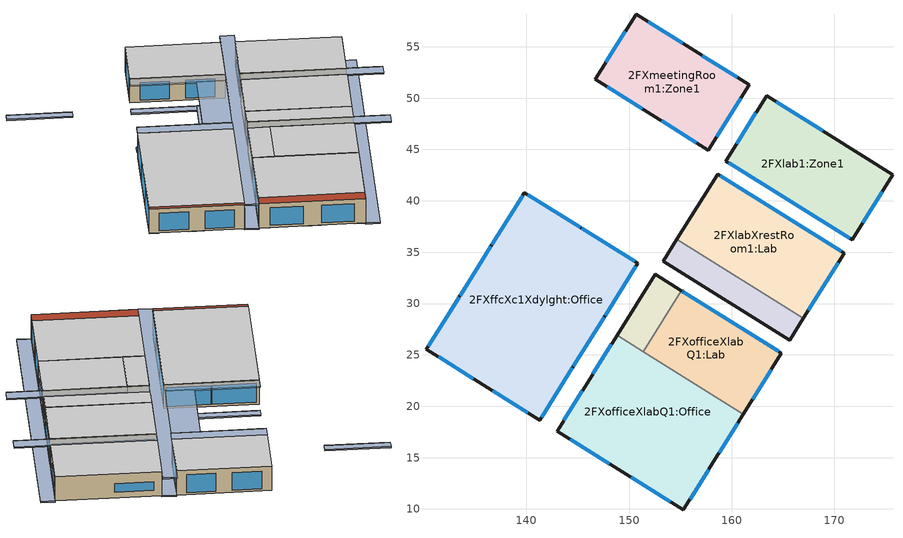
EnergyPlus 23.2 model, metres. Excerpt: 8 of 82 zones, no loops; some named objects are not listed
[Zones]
2FXofficeXlabQ1:Office
 floor outside (Project external floor): 154.02,10.7 143,17.59 143.79,18.86 154.82,11.97 z4; 155.3,9.91 154.02,10.7 159.85,20.03 161.12,19.23 z4
 floor to 1FXexhibition:Zone1 (Project internal floor_Reversed_Rev): 154.82,11.97 143.79,18.86 148.83,26.92 159.85,20.03 z4
 wall outside (BPS_Baseline_Wall): 148.83,26.92 143,17.59 155.3,9.91 161.12,19.23 z4:8
 wall to 2FXofficeXlabQ1:AC (Project partition_Rev): 151.37,25.33 148.83,26.92 z4:8
 wall to 2FXofficeXlabQ1:Lab (Project partition): 161.12,19.23 151.37,25.33 z4:8
 window (BPS_Baseline_External glazing_Improved - 1003): 145.45,21.51 143.66,18.64 / 148.27,26.03 146.48,23.16 / 150.22,13.08 154,10.72 / 144.3,16.78 148.08,14.42 / 158.77,15.47 160.57,18.34 / 155.95,10.96 157.75,13.83 z4.34:7.26
 ceiling to 3FXofficeXLab:Office (Project internal floor_Reversed): 143.79,18.86 156.09,11.18 161.12,19.23 148.83,26.92 z8
 roof outside (BPS_Baseline_Roof_Without_skylight_improved): 143,17.59 155.3,9.91 156.09,11.18 143.79,18.86 z8
2FXofficeXlabQ1:AC
 floor to 1FXexhibition:Zone1 (Project internal floor_Reversed_Rev): 151.37,25.33 148.83,26.92 152.54,32.85 155.08,31.27 z4
 wall outside (BPS_Baseline_Wall): 155.08,31.27 152.54,32.85 148.83,26.92 z4:8
 wall to 2FXofficeXlabQ1:Lab (Project partition): 151.37,25.33 155.08,31.27 z4:8
 ceiling to 3FXofficeXLab:RestRoom (Project internal floor_Reversed): 148.83,26.92 151.37,25.33 155.08,31.27 152.54,32.85 z8
2FXofficeXlabQ1:Lab
 floor outside (Project external floor): 161.12,19.23 159.85,20.03 163.56,25.97 164.83,25.17 z4
 floor to 1FXexhibition:Zone1 (Project internal floor_Reversed_Rev): 159.85,20.03 151.37,25.33 155.08,31.27 163.56,25.97 z4
 wall outside (BPS_Baseline_Wall): 161.12,19.23 164.83,25.17 155.08,31.27 z4:8
 window (BPS_Baseline_External glazing_Improved - 1002): 164.58,25.33 155.33,31.11 / 155.26,31.15 155.18,31.2 z5.65:7.06; 162.03,20.69 163.83,23.56 z4.94:6.36
 ceiling to 3FXofficeXLab:Lab (Project internal floor_Reversed): 151.37,25.33 161.12,19.23 164.83,25.17 155.08,31.27 z8
2FXlabXrestRoom1:RestRoom
 floor outside (Project external floor): 165.63,26.44 164.36,27.24 165.68,29.36 166.95,28.56 z4
 floor to 1FXreception:Zone1 (Project internal floor_Reversed_Rev): 164.36,27.24 153.33,34.13 154.66,36.25 165.68,29.36 z4
 wall outside (BPS_Baseline_Wall): 154.66,36.25 153.33,34.13 165.63,26.44 166.95,28.56 z4:8
 wall to 2FXlabXrestRoom1:Lab (Project partition): 166.95,28.56 154.66,36.25 z4:8
 ceiling to 3FXlabXrestRoom1:RestRoom (Project internal floor_Reversed): 153.33,34.13 165.63,26.44 166.95,28.56 154.66,36.25 z8
2FXlabXrestRoom1:Lab
 floor outside (Project external floor): 166.95,28.56 165.68,29.36 169.65,35.72 170.93,34.92 z4
 floor to 1FXreception:Zone1 (Project internal floor_Reversed_Rev): 165.68,29.36 154.66,36.25 158.63,42.6 169.65,35.72 z4
 wall outside (BPS_Baseline_Wall): 166.95,28.56 170.93,34.92 158.63,42.6 154.66,36.25 z4:8
 window (BPS_Baseline_External glazing_Improved - 1002): 167.43,29.33 170.35,34 z4.94:6.36; 170.67,35.08 158.89,42.44 z5.65:7.09
 ceiling to 3FXlabXrestRoom1:Lab (Project internal floor_Reversed): 154.66,36.25 166.95,28.56 170.93,34.92 158.63,42.6 z8
2FXlab1:Zone1
 floor outside (Project external floor): 171.72,36.19 170.45,36.99 174.42,43.35 175.7,42.55 z4
 floor to 1FXAcceeoryRoom:Zone1 (Project internal floor_Reversed_Rev): 170.45,36.99 159.42,43.88 163.4,50.24 174.42,43.35 z4
 wall outside (BPS_Baseline_Wall): 171.72,36.19 175.7,42.55 163.4,50.24 159.42,43.88 171.72,36.19 z4:8
 window (BPS_Baseline_External glazing_Improved - 1002): 172.77,37.87 174.65,40.88 / 162.35,48.56 160.47,45.55 z4.94:6.36; 159.68,43.72 171.46,36.35 z5.62:7.03
 window x2 (BPS_Baseline_External glazing_Improved - 1002): 168.86,46.82 164.31,49.67 z4.94:6.36
 ceiling to 3FXlab1:Zone1 (Project internal floor_Reversed): 159.42,43.88 171.72,36.19 175.7,42.55 163.4,50.24 z8
2FXffcXc1Xdylght:Office
 floor outside (Project external floor): 141.3,18.65 130.28,25.54 131.07,26.81 142.1,19.92 z4
 floor to 1FXhall:Zone1 (Project internal floor_Reversed_Rev): 142.1,19.92 131.07,26.81 139.82,40.8 150.84,33.91 z4
 wall outside (BPS_Baseline_Wall): 141.3,18.65 150.84,33.91 139.82,40.8 130.28,25.54 141.3,18.65 z4:8
 window (BPS_Baseline_External glazing_Improved - 1003): 147.66,28.83 150.65,33.61 / 144.58,23.89 147.57,28.67 / 141.49,18.95 144.48,23.74 / 133.46,30.63 130.47,25.84 / 136.54,35.56 133.55,30.78 / 139.63,40.5 136.64,35.72 z4.34:7.44; 145.25,37.41 140.12,40.61 / 150.54,34.1 145.41,37.31 z4.34:7.43; 136.75,21.5 140.12,19.39 / 131.46,24.8 134.83,22.69 z4.34:7.26
 ceiling to 3FXffcXcXdylghtng:Office (Project internal floor_Reversed): 130.54,25.96 141.57,19.07 150.84,33.91 139.82,40.8 z8
 roof outside (BPS_Baseline_Roof_Without_skylight_improved): 130.28,25.54 141.3,18.65 141.57,19.07 130.54,25.96 z8
2FXmeetingRoom1:Zone1
 floor to 1FXoffice:Zone1 (Project internal floor_Reversed_Rev): 157.73,44.94 146.7,51.83 150.68,58.19 161.7,51.3 z4
 wall outside (BPS_Baseline_Wall): 157.73,44.94 161.7,51.3 150.68,58.19 146.7,51.83 157.73,44.94 z4:8
 window (BPS_Baseline_External glazing_Improved - 1003): 158.54,46.23 160.9,50.01 / 155.23,55.34 151.86,57.45 / 160.52,52.04 157.15,54.14 / 149.63,56.51 147.75,53.5 / 153.17,47.78 156.54,45.68 / 147.89,51.09 151.26,48.98 z4.34:7.26
 ceiling to 3FXmeetingRoom1:Zone1 (Project internal floor_Reversed): 146.7,51.83 157.73,44.94 161.7,51.3 150.68,58.19 z8
shading: 148.06,14.37 150.15,13.06 / 134.84,22.63 136.69,21.47 / 142.97,17.55 144.24,16.75 / 154.01,10.65 155.27,9.86 / 140.15,19.31 141.28,18.61 / 130.25,25.5 131.38,24.79 z4:7.4; 143,17.59 164.19,51.51 / 162.5,52.57 141.3,18.65 / 152.54,32.85 169.07,22.52 / 158.63,42.6 175.17,32.27 / 175.96,33.54 159.42,43.88 / 169.87,23.79 153.33,34.13 / 139.82,40.8 150.84,33.91 / 145.91,50.55 156.93,43.66 / 157.73,44.94 146.7,51.83 / 151.64,35.19 140.61,42.08 / 151.64,35.19 156.93,43.66 / 156.93,43.66 153.54,45.78 / 153.54,45.78 148.24,37.31 / 148.24,37.31 151.64,35.19 z7.8:8; 161.7,51.3 141.3,18.65 / 175.7,42.55 155.3,9.91 / 143,17.59 163.4,50.24 / 165.63,26.44 153.33,34.13 / 171.72,36.19 159.42,43.88 / 152.54,32.85 164.83,25.17 / 158.63,42.6 170.93,34.92 / 145.38,49.71 153.01,44.94 / 148.77,38.15 141.14,42.92 / 140.61,42.08 148.24,37.31 / 130.96,58.72 138.6,53.95 / 139.12,54.79 131.49,59.56 / 155.3,9.91 156.99,8.85 / 156.99,8.85 177.39,41.49 / 151.64,35.19 156.93,43.66 / 156.93,43.66 153.54,45.78 / 153.54,45.78 148.24,37.31 / 153.54,45.78 145.91,50.55 / 148.24,37.31 151.64,35.19 z3.8:4; 141.3,18.65 143,17.59 164.19,51.51 162.5,52.57 z8; 143,17.59 141.3,18.65 162.5,52.57 164.19,51.51 z7.8; 155.3,9.91 156.99,8.85 177.39,41.49 175.7,42.55 z4; 156.99,8.85 155.3,9.91 175.7,42.55 177.39,41.49 z3.8; 143,17.59 141.3,18.65 161.7,51.3 163.4,50.24 z3.8; 141.3,18.65 143,17.59 163.4,50.24 161.7,51.3 z4; 151.64,35.19 148.24,37.31 153.54,45.78 156.93,43.66 z3.8; 148.24,37.31 151.64,35.19 156.93,43.66 153.54,45.78 z4; 151.64,35.19 148.24,37.31 153.54,45.78 156.93,43.66 z7.8; 148.24,37.31 151.64,35.19 156.93,43.66 153.54,45.78 z8; 175.17,32.27 158.63,42.6 159.42,43.88 175.96,33.54 z7.8; 158.63,42.6 175.17,32.27 175.96,33.54 159.42,43.88 z8; 152.54,32.85 169.07,22.52 169.87,23.79 153.33,34.13 z8; 169.07,22.52 152.54,32.85 153.33,34.13 169.87,23.79 z7.8; 158.63,42.6 170.93,34.92 171.72,36.19 159.42,43.88 z4; 170.93,34.92 158.63,42.6 159.42,43.88 171.72,36.19 z3.8; 164.83,25.17 152.54,32.85 153.33,34.13 165.63,26.44 z3.8; 152.54,32.85 164.83,25.17 165.63,26.44 153.33,34.13 z4; 139.82,40.8 150.84,33.91 151.64,35.19 140.61,42.08 z8; 150.84,33.91 139.82,40.8 140.61,42.08 151.64,35.19 z7.8; 156.93,43.66 145.91,50.55 146.7,51.83 157.73,44.94 z7.8; 145.91,50.55 156.93,43.66 157.73,44.94 146.7,51.83 z8; 140.61,42.08 148.24,37.31 148.77,38.15 141.14,42.92 z4; 148.24,37.31 140.61,42.08 141.14,42.92 148.77,38.15 z3.8; 138.6,53.95 130.96,58.72 131.49,59.56 139.12,54.79 z3.8; 130.96,58.72 138.6,53.95 139.12,54.79 131.49,59.56 z4; 153.01,44.94 145.38,49.71 145.91,50.55 153.54,45.78 z3.8; 145.38,49.71 153.01,44.94 153.54,45.78 145.91,50.55 z4
[Site:Location]
Green studio (01-01:31-12)  (01-01:31-12): Latitude {deg}=1.37; Longitude {deg}=103.98; Time Zone {hr}=7; Elevation {m}=16
[Site:GroundTemperature:BuildingSurface]
18, 18, 18, 18, 18, 18, 18, 18, 18, 18, 18, 18
[Site:GroundTemperature:Deep]
14, 14, 14, 14, 14, 14, 14, 14, 14, 14, 14, 14
[Site:GroundTemperature:Shallow]
14, 14, 14, 14, 14, 14, 14, 14, 14, 14, 14, 14
[Site:GroundTemperature:FCfactorMethod]
27.55, 28.03, 28.32, 28.42, 28.26, 27.88, 27.4, 26.92, 26.59, 26.51, 26.68, 27.05
[Site:GroundReflectance]
0.2, 0.2, 0.2, 0.2, 0.2, 0.2, 0.2, 0.2, 0.2, 0.2, 0.2, 0.2
[Site:GroundReflectance:SnowModifier]
2, 2
[SizingPeriod:DesignDay] Day of Month=15; Day Type=SummerDesignDay; Humidity Condition Type=WetBulb; Barometric Pressure {Pa}=101132.9; Wind Speed {m/s}=0; Wind Direction {deg}=0; Rain Indicator=No; Snow Indicator=No; Daylight Saving Time Indicator=No; Solar Model Indicator=ASHRAEClearSky; Sky Clearness=0.98
Name | Month | Maximum Dry-Bulb Temperature {C} | Daily Dry-Bulb Temperature Range {deltaC} | Wetbulb or DewPoint at Maximum Dry-Bulb {C}
Summer Design Day in Green studio (01-01:31-12) Jun | 6 | 33.2 | 5.9 | 26.7
Summer Design Day in Green studio (01-01:31-12) Jul | 7 | 32.6 | 5.7 | 26.3
Summer Design Day in Green studio (01-01:31-12) Aug | 8 | 32.8 | 5.8 | 26
Summer Design Day in Green studio (01-01:31-12) Sep | 9 | 32.8 | 6 | 25.9
[Building]
Building: North Axis {deg}=0; Terrain=Suburbs; Loads Convergence Tolerance Value {W}=.04; Temperature Convergence Tolerance Value {deltaC}=.4; Solar Distribution=FullExteriorWithReflections; Maximum Number of Warmup Days=25; Minimum Number of Warmup Days=6
[Site:WaterMainsTemperature]
Calculation Method=Correlation; Annual Average Outdoor Air Temperature {C}=10; Maximum Difference In Monthly Average Outdoor Air Temperatures {deltaC}=20
[Material:NoMass] Roughness=Rough; Thermal Resistance {m2-K/W}=.15; Thermal Absorptance=0.9; Solar Absorptance=0.7; Visible Absorptance=0.7
7_RVAL_2; 8_RVAL_2
[Construction]
Project internal floor_Reversed; Project internal floor_Reversed_Rev: Cast Concrete (Dense)_.1
BPS_Baseline_Roof_Without_skylight_improved: Asphalt 1_.01, MW Glass Wool (rolls)_.072, Plasterboard_.013
Project partition: Gypsum Plasterboard_.025, 7_RVAL_2, Gypsum Plasterboard_.025
Project partition_Rev: Gypsum Plasterboard_.025, 8_RVAL_2, Gypsum Plasterboard_.025
BPS_Baseline_Wall: Brickwork Outer_.1, XPS Extruded Polystyrene  - CO2 Blowing_.05, Concrete Block (Medium)_.1, Gypsum Plastering_.013
Project external floor: External Rendering_.025, MW Stone Wool (rolls)_.1482, Timber Flooring_.005
BPS_Baseline_External glazing_Improved - 1002; BPS_Baseline_External glazing_Improved - 1003: 5111, 1017, 7090
BPS_Baseline_External glazing_Improved - 2003: 5111, 1017, 7090, 20001
[WindowMaterial:Gas]
1017: Gas Type=Air; Thickness {m}=.012
[WindowMaterial:Glazing] Optical Data Type=Spectral; Infrared Transmittance at Normal Incidence=0; Dirt Correction Factor for Solar and Visible Transmittance=1
Name | Window Glass Spectral Data Set | Thickness {m} | Front Side Infrared Hemispherical Emissivity | Back Side Infrared Hemispherical Emissivity | Conductivity {W/m-K}
7090 | Viracon VLE1370 11.5(5VLE13-70X2+060pvb+5Starphire) <VE13-70X2-5-060-Str-5.vir> | .01092 | 0.844 | 0.844 | 0.67
5111 | Viracon  (8OptWht/060Saflex/8OptWht/060Saflex/8OptWht) <8OptiWhite3ply lam.vir> | .02667 | 0.84 | 0.84 | 0.713
[MaterialProperty:GlazingSpectralData]
Viracon VLE1370 11.5(5VLE13-70X2+060pvb+5Starphire) <VE13-70X2-5-060-Str-5.vir>: 0.3, 0.001, 0.05, 0.046, 0.305, 0, 0.051, 0.046, 0.31, 0, 0.054, 0.045, 0.315, 0, 0.058, 0.045, 0.32, 0, 0.063, 0.044, 0.325, 0, 0.067, 0.043, 0.33, 0, 0.068, 0.042, 0.335, 0, 0.068, 0.042, 0.34, 0, 0.069, 0.043, 0.345, 0, 0.07, 0.044, 0.35, 0, 0.067, 0.045, 0.355, 0, 0.065, 0.044, 0.36, 0, 0.067, 0.044, 0.365, 0, 0.072, 0.044, 0.37, 0, 0.083, 0.044, 0.375, 0, 0.098, 0.043, 0.38, 0, 0.116, 0.043, 0.385, 0.002, 0.128, 0.043, 0.39, 0.024, 0.133, 0.044, 0.395, 0.12, 0.136, 0.051, 0.4, 0.283, 0.138, 0.077, 0.405, 0.427, 0.141, 0.107, 0.41, 0.521, 0.143, 0.126, 0.415, 0.574, 0.144, 0.132, 0.42, 0.605, 0.143, 0.132, 0.425, 0.627, 0.143, 0.131, 0.43, 0.641, 0.143, 0.129, 0.435, 0.652, 0.142, 0.126, 0.44, 0.661, 0.142, 0.125, 0.445, 0.668, 0.142, 0.123, 0.45, 0.675, 0.141, 0.122, 0.455, 0.681, 0.141, 0.121, 0.46, 0.685, 0.141, 0.12, 0.465, 0.688, 0.14, 0.12, 0.47, 0.692, 0.139, 0.12, 0.475, 0.694, 0.139, 0.12, 0.48, 0.697, 0.138, 0.12, 0.485, 0.7, 0.138, 0.121, 0.49, 0.704, 0.137, 0.122, 0.495, 0.707, 0.136, 0.122, 0.5, 0.71, 0.135, 0.123, 0.505, 0.712, 0.134, 0.124, 0.51, 0.714, 0.133, 0.125, 0.515, 0.717, 0.133, 0.126, 0.52, 0.719, 0.132, 0.127, 0.525, 0.72, 0.131, 0.128, 0.53, 0.722, 0.13, 0.128, 0.535, 0.723, 0.129, 0.129, 0.54, 0.724, 0.128, 0.13, 0.545, 0.726, 0.127, 0.13, 0.55, 0.727, 0.125, 0.131, 0.555, 0.727, 0.124, 0.131, 0.56, 0.727, 0.122, 0.132, 0.565, 0.727, 0.121, 0.132, 0.57, 0.726, 0.119, 0.132, 0.575, 0.725, 0.118, 0.133, 0.58, 0.723, 0.117, 0.133, 0.585, 0.722, 0.116, 0.134, 0.59, 0.719, 0.115, 0.134, 0.595, 0.717, 0.114, 0.135, 0.6, 0.715, 0.113, 0.136, 0.605, 0.711, 0.113, 0.138, 0.61, 0.708, 0.113, 0.139, 0.615, 0.704, 0.113, 0.141, 0.62, 0.7, 0.114, 0.144, 0.625, 0.695, 0.114, 0.146, 0.63, 0.69, 0.116, 0.149, 0.635, 0.684, 0.118, 0.153, 0.64, 0.678, 0.12, 0.157, 0.645, 0.671, 0.123, 0.162, 0.65, 0.664, 0.127, 0.167, 0.655, 0.657, 0.131, 0.172, 0.66, 0.649, 0.136, 0.178, 0.665, 0.641, 0.141, 0.185, 0.67, 0.632, 0.147, 0.192, 0.675, 0.623, 0.153, 0.2, 0.68, 0.614, 0.16, 0.208, 0.685, 0.604, 0.167, 0.216, 0.69, 0.593, 0.175, 0.225, 0.695, 0.583, 0.183, 0.234, 0.7, 0.572, 0.192, 0.244, 0.705, 0.561, 0.202, 0.255, 0.71, 0.549, 0.211, 0.265, 0.715, 0.538, 0.221, 0.275, 0.72, 0.526, 0.232, 0.287, 0.725, 0.514, 0.242, 0.298, 0.73, 0.502, 0.254, 0.31, 0.735, 0.489, 0.265, 0.321, 0.74, 0.477, 0.275, 0.332, 0.745, 0.465, 0.287, 0.344, 0.75, 0.453, 0.299, 0.355, 0.755, 0.441, 0.31, 0.367, 0.76, 0.429, 0.322, 0.379, 0.765, 0.417, 0.332, 0.39, 0.77, 0.406, 0.344, 0.401, 0.775, 0.394, 0.355, 0.413, 0.78, 0.383, 0.367, 0.425, 0.785, 0.372, 0.378, 0.436, 0.79, 0.361, 0.389, 0.446, 0.795, 0.35, 0.4, 0.457, 0.8, 0.34, 0.411, 0.469, 0.805, 0.329, 0.421, 0.479, 0.81, 0.32, 0.431, 0.488, 0.815, 0.31, 0.441, 0.497, 0.82, 0.301, 0.45, 0.506, 0.825, 0.292, 0.46, 0.515, 0.83, 0.283, 0.468, 0.524, 0.835, 0.274, 0.477, 0.533, 0.84, 0.264, 0.489, 0.544, 0.845, 0.255, 0.499, 0.553, 0.85, 0.248, 0.507, 0.562, 0.855, 0.24, 0.516, 0.57, 0.86, 0.233, 0.524, 0.577, 0.865, 0.226, 0.531, 0.584, 0.87, 0.22, 0.538, 0.59, 0.875, 0.213, 0.544, 0.596, 0.88, 0.207, 0.551, 0.601, 0.885, 0.201, 0.558, 0.607, 0.89, 0.195, 0.564, 0.612, 0.895, 0.189, 0.57, 0.616, 0.9, 0.184, 0.577, 0.62, 0.905, 0.178, 0.583, 0.622, 0.91, 0.172, 0.588, 0.623, 0.915, 0.167, 0.594, 0.627, 0.92, 0.163, 0.6, 0.634, 0.925, 0.159, 0.605, 0.642, 0.93, 0.155, 0.61, 0.649, 0.935, 0.151, 0.615, 0.656, 0.94, 0.147, 0.62, 0.663, 0.945, 0.144, 0.624, 0.668, 0.95, 0.14, 0.629, 0.673, 0.955, 0.136, 0.633, 0.677, 0.96, 0.133, 0.638, 0.682, 0.965, 0.129, 0.642, 0.684, 0.97, 0.126, 0.646, 0.687, 0.975, 0.122, 0.65, 0.691, 0.98, 0.119, 0.654, 0.694, 0.985, 0.116, 0.657, 0.696, 0.99, 0.113, 0.66, 0.698, 0.995, 0.11, 0.664, 0.701, 1, 0.108, 0.668, 0.704, 1.005, 0.105, 0.671, 0.707, 1.01, 0.103, 0.674, 0.709, 1.015, 0.1, 0.678, 0.712, 1.02, 0.098, 0.681, 0.715, 1.025, 0.096, 0.684, 0.717, 1.03, 0.093, 0.686, 0.72, 1.035, 0.091, 0.689, 0.723, 1.04, 0.089, 0.692, 0.726, 1.045, 0.087, 0.694, 0.729, 1.05, 0.085, 0.697, 0.732, 1.055, 0.084, 0.699, 0.734, 1.06, 0.082, 0.702, 0.737, 1.065, 0.08, 0.704, 0.74, 1.07, 0.078, 0.707, 0.744, 1.075, 0.077, 0.708, 0.745, 1.08, 0.075, 0.712, 0.749, 1.085, 0.074, 0.714, 0.751, 1.09, 0.072, 0.716, 0.753, 1.095, 0.071, 0.718, 0.756, 1.1, 0.069, 0.721, 0.759, 1.105, 0.068, 0.723, 0.761, 1.11, 0.067, 0.724, 0.762, 1.115, 0.065, 0.726, 0.764, 1.12, 0.064, 0.729, 0.765, 1.125, 0.063, 0.73, 0.765, 1.13, 0.062, 0.731, 0.762, 1.135, 0.06, 0.734, 0.759, 1.14, 0.059, 0.735, 0.751, 1.145, 0.057, 0.737, 0.736, 1.15, 0.055, 0.738, 0.718, 1.155, 0.054, 0.741, 0.715, 1.16, 0.052, 0.742, 0.709, 1.165, 0.051, 0.743, 0.694, 1.17, 0.049, 0.744, 0.673, 1.175, 0.047, 0.746, 0.647, 1.18, 0.045, 0.748, 0.618, 1.185, 0.042, 0.75, 0.573, 1.19, 0.04, 0.752, 0.538, 1.195, 0.04, 0.753, 0.537, 1.2, 0.04, 0.753, 0.555, 1.205, 0.04, 0.755, 0.578, 1.21, 0.041, 0.757, 0.607, 1.215, 0.041, 0.758, 0.635, 1.22, 0.041, 0.76, 0.66, 1.225, 0.041, 0.762, 0.679, 1.23, 0.041, 0.764, 0.693, 1.235, 0.04, 0.765, 0.704, 1.24, 0.04, 0.767, 0.713, 1.245, 0.04, 0.768, 0.72, 1.25, 0.039, 0.768, 0.726, 1.255, 0.039, 0.769, 0.732, 1.26, 0.038, 0.77, 0.737, 1.265, 0.038, 0.772, 0.742, 1.27, 0.037, 0.774, 0.749, 1.275, 0.037, 0.775, 0.756, 1.28, 0.037, 0.776, 0.764, 1.285, 0.036, 0.778, 0.772, 1.29, 0.036, 0.78, 0.779, 1.295, 0.036, 0.78, 0.784, 1.3, 0.035, 0.781, 0.787, 1.305, 0.034, 0.783, 0.791, 1.31, 0.034, 0.785, 0.795, 1.315, 0.034, 0.785, 0.797, 1.32, 0.033, 0.786, 0.798, 1.325, 0.033, 0.787, 0.799, 1.33, 0.032, 0.789, 0.799, 1.335, 0.032, 0.791, 0.798, 1.34, 0.031, 0.792, 0.793, 1.345, 0.031, 0.793, 0.787, 1.35, 0.03, 0.794, 0.775, 1.355, 0.03, 0.796, 0.753, 1.36, 0.029, 0.797, 0.734, 1.365, 0.028, 0.798, 0.719, 1.37, 0.027, 0.799, 0.688, 1.375, 0.026, 0.801, 0.656, 1.38, 0.025, 0.801, 0.638, 1.385, 0.025, 0.802, 0.629, 1.39, 0.024, 0.802, 0.616, 1.395, 0.024, 0.803, 0.616, 1.4, 0.023, 0.803, 0.615, 1.405, 0.022, 0.804, 0.591, 1.41, 0.021, 0.805, 0.562, 1.415, 0.021, 0.806, 0.558, 1.42, 0.021, 0.807, 0.548, 1.425, 0.02, 0.808, 0.53, 1.43, 0.02, 0.809, 0.517, 1.435, 0.019, 0.812, 0.511, 1.44, 0.019, 0.814, 0.507, 1.445, 0.019, 0.814, 0.504, 1.45, 0.019, 0.815, 0.506, 1.455, 0.019, 0.817, 0.515, 1.46, 0.019, 0.819, 0.529, 1.465, 0.019, 0.819, 0.544, 1.47, 0.019, 0.82, 0.56, 1.475, 0.019, 0.822, 0.578, 1.48, 0.019, 0.824, 0.594, 1.485, 0.019, 0.825, 0.608, 1.49, 0.019, 0.825, 0.621, 1.495, 0.019, 0.827, 0.634, 1.5, 0.019, 0.829, 0.647, 1.505, 0.019, 0.83, 0.658, 1.51, 0.019, 0.83, 0.668, 1.515, 0.019, 0.832, 0.678, 1.52, 0.019, 0.833, 0.685, 1.525, 0.019, 0.833, 0.69, 1.53, 0.018, 0.834, 0.695, 1.535, 0.018, 0.835, 0.696, 1.54, 0.018, 0.837, 0.696, 1.545, 0.018, 0.837, 0.694, 1.55, 0.018, 0.837, 0.692, 1.555, 0.018, 0.839, 0.692, 1.56, 0.017, 0.841, 0.693, 1.565, 0.017, 0.84, 0.694, 1.57, 0.017, 0.84, 0.698, 1.575, 0.017, 0.841, 0.703, 1.58, 0.017, 0.843, 0.71, 1.585, 0.017, 0.843, 0.715, 1.59, 0.017, 0.844, 0.72, 1.595, 0.017, 0.844, 0.724, 1.6, 0.016, 0.845, 0.727, 1.605, 0.016, 0.845, 0.729, 1.61, 0.016, 0.845, 0.731, 1.615, 0.016, 0.845, 0.731, 1.62, 0.016, 0.847, 0.731, 1.625, 0.016, 0.847, 0.728, 1.63, 0.016, 0.847, 0.727, 1.635, 0.015, 0.848, 0.728, 1.64, 0.015, 0.848, 0.728, 1.645, 0.015, 0.849, 0.728, 1.65, 0.015, 0.849, 0.725, 1.655, 0.015, 0.85, 0.72, 1.66, 0.014, 0.851, 0.71, 1.665, 0.014, 0.85, 0.692, 1.67, 0.014, 0.85, 0.664, 1.675, 0.013, 0.851, 0.622, 1.68, 0.012, 0.852, 0.551, 1.685, 0.011, 0.851, 0.431, 1.69, 0.009, 0.85, 0.306, 1.695, 0.007, 0.85, 0.231, 1.7, 0.005, 0.851, 0.163, 1.705, 0.005, 0.851, 0.136, 1.71, 0.005, 0.85, 0.146, 1.715, 0.006, 0.851, 0.154, 1.72, 0.006, 0.852, 0.16, 1.725, 0.006, 0.851, 0.18, 1.73, 0.006, 0.85, 0.189, 1.735, 0.006, 0.851, 0.18, 1.74, 0.006, 0.851, 0.166, 1.745, 0.005, 0.85, 0.154, 1.75, 0.005, 0.849, 0.154, 1.755, 0.005, 0.849, 0.17, 1.76, 0.006, 0.85, 0.199, 1.765, 0.006, 0.849, 0.227, 1.77, 0.006, 0.849, 0.257, 1.775, 0.007, 0.849, 0.287, 1.78, 0.007, 0.849, 0.309, 1.785, 0.008, 0.848, 0.319, 1.79, 0.007, 0.848, 0.327, 1.795, 0.008, 0.848, 0.333, 1.8, 0.007, 0.849, 0.34, 1.805, 0.007, 0.848, 0.342, 1.81, 0.008, 0.847, 0.34, 1.815, 0.007, 0.847, 0.338, 1.82, 0.007, 0.847, 0.337, 1.825, 0.007, 0.846, 0.34, 1.83, 0.007, 0.846, 0.347, 1.835, 0.007, 0.846, 0.357, 1.84, 0.007, 0.846, 0.37, 1.845, 0.007, 0.847, 0.385, 1.85, 0.008, 0.847, 0.402, 1.855, 0.008, 0.846, 0.419, 1.86, 0.008, 0.845, 0.433, 1.865, 0.008, 0.846, 0.443, 1.87, 0.008, 0.846, 0.449, 1.875, 0.008, 0.846, 0.451, 1.88, 0.008, 0.845, 0.447, 1.885, 0.008, 0.845, 0.436, 1.89, 0.008, 0.845, 0.417, 1.895, 0.007, 0.844, 0.4, 1.9, 0.007, 0.844, 0.386, 1.905, 0.006, 0.844, 0.371, 1.91, 0.006, 0.844, 0.359, 1.915, 0.006, 0.843, 0.35, 1.92, 0.006, 0.843, 0.345, 1.925, 0.007, 0.842, 0.343, 1.93, 0.006, 0.841, 0.344, 1.935, 0.006, 0.841, 0.345, 1.94, 0.006, 0.84, 0.349, 1.945, 0.006, 0.84, 0.357, 1.95, 0.006, 0.84, 0.37, 1.955, 0.006, 0.84, 0.383, 1.96, 0.007, 0.84, 0.395, 1.965, 0.006, 0.839, 0.403, 1.97, 0.006, 0.839, 0.41, 1.975, 0.006, 0.838, 0.416, 1.98, 0.006, 0.838, 0.42, 1.985, 0.006, 0.838, 0.424, 1.99, 0.007, 0.839, 0.425, 1.995, 0.006, 0.837, 0.421, 2, 0.006, 0.837, 0.413, 2.005, 0.006, 0.836, 0.397, 2.01, 0.006, 0.836, 0.375, 2.015, 0.005, 0.836, 0.352, 2.02, 0.005, 0.836, 0.331, 2.025, 0.005, 0.836, 0.314, 2.03, 0.005, 0.836, 0.298, 2.035, 0.005, 0.835, 0.284, 2.04, 0.005, 0.835, 0.271, 2.045, 0.004, 0.835, 0.258, 2.05, 0.004, 0.835, 0.246, 2.055, 0.004, 0.835, 0.233, 2.06, 0.004, 0.834, 0.221, 2.065, 0.004, 0.835, 0.212, 2.07, 0.004, 0.835, 0.208, 2.075, 0.004, 0.834, 0.208, 2.08, 0.004, 0.833, 0.21, 2.085, 0.004, 0.833, 0.213, 2.09, 0.004, 0.833, 0.219, 2.095, 0.004, 0.833, 0.226, 2.1, 0.004, 0.831, 0.233, 2.105, 0.004, 0.831, 0.241, 2.11, 0.004, 0.832, 0.248, 2.115, 0.004, 0.83, 0.254, 2.12, 0.004, 0.829, 0.258, 2.125, 0.004, 0.828, 0.261, 2.13, 0.004, 0.828, 0.262, 2.135, 0.004, 0.826, 0.263, 2.14, 0.004, 0.824, 0.266, 2.145, 0.004, 0.823, 0.269, 2.15, 0.004, 0.823, 0.271, 2.155, 0.004, 0.821, 0.274, 2.16, 0.004, 0.818, 0.276, 2.165, 0.004, 0.817, 0.278, 2.17, 0.004, 0.815, 0.28, 2.175, 0.004, 0.81, 0.279, 2.18, 0.004, 0.805, 0.278, 2.185, 0.004, 0.8, 0.276, 2.19, 0.003, 0.796, 0.273, 2.195, 0.004, 0.79, 0.268, 2.2, 0.003, 0.786, 0.262, 2.205, 0.003, 0.783, 0.257, 2.21, 0.003, 0.781, 0.25, 2.215, 0.003, 0.779, 0.241, 2.22, 0.003, 0.777, 0.231, 2.225, 0.003, 0.777, 0.219, 2.23, 0.003, 0.778, 0.203, 2.235, 0.003, 0.778, 0.182, 2.24, 0.003, 0.779, 0.157, 2.245, 0.002, 0.781, 0.127, 2.25, 0.002, 0.782, 0.096, 2.255, 0.001, 0.783, 0.07, 2.26, 0.001, 0.784, 0.053, 2.265, 0.001, 0.785, 0.044, 2.27, 0, 0.786, 0.041, 2.275, 0, 0.787, 0.039, 2.28, 0, 0.788, 0.039, 2.285, 0, 0.789, 0.039, 2.29, 0, 0.79, 0.039, 2.295, 0, 0.79, 0.039, 2.3, 0, 0.79, 0.038, 2.305, 0, 0.791, 0.038, 2.31, 0, 0.792, 0.039, 2.315, 0, 0.792, 0.038, 2.32, 0, 0.792, 0.039, 2.325, 0, 0.792, 0.039, 2.33, 0, 0.793, 0.039, 2.335, 0, 0.792, 0.039, 2.34, 0, 0.792, 0.038, 2.345, 0, 0.793, 0.038, 2.35, 0, 0.793, 0.038, 2.355, 0, 0.792, 0.038, 2.36, 0, 0.791, 0.039, 2.365, 0, 0.79, 0.039, 2.37, 0, 0.79, 0.039, 2.375, 0, 0.789, 0.039, 2.38, 0, 0.788, 0.038, 2.385, 0, 0.788, 0.038, 2.39, 0, 0.786, 0.039, 2.395, 0, 0.785, 0.039, 2.4, 0, 0.784, 0.039, 2.405, 0, 0.782, 0.039, 2.41, 0, 0.78, 0.039, 2.415, 0, 0.778, 0.039, 2.42, 0, 0.777, 0.039, 2.425, 0, 0.775, 0.038, 2.43, 0, 0.772, 0.039, 2.435, 0, 0.771, 0.039, 2.44, 0, 0.768, 0.039, 2.445, 0, 0.767, 0.039, 2.45, 0, 0.764, 0.039, 2.455, 0, 0.762, 0.038, 2.46, 0, 0.76, 0.038, 2.465, 0.001, 0.758, 0.038, 2.47, 0.001, 0.756, 0.039, 2.475, 0, 0.752, 0.039, 2.48, 0, 0.748, 0.035, 2.485, 0.001, 0.752, 0.038, 2.49, 0, 0.749, 0.04, 2.495, 0, 0.745, 0.04, 2.5, 0, 0.741, 0.034
Viracon  (8OptWht/060Saflex/8OptWht/060Saflex/8OptWht) <8OptiWhite3ply lam.vir>: 0.3, 0, 0.049, 0.049, 0.305, 0, 0.048, 0.049, 0.31, 0, 0.048, 0.048, 0.315, 0, 0.048, 0.048, 0.32, 0, 0.047, 0.048, 0.325, 0, 0.047, 0.047, 0.33, 0, 0.046, 0.046, 0.335, 0, 0.045, 0.046, 0.34, 0, 0.046, 0.046, 0.345, 0, 0.046, 0.047, 0.35, 0, 0.046, 0.047, 0.355, 0, 0.046, 0.046, 0.36, 0, 0.046, 0.046, 0.365, 0, 0.045, 0.045, 0.37, 0, 0.045, 0.045, 0.375, 0, 0.045, 0.045, 0.38, 0, 0.045, 0.045, 0.385, 0, 0.045, 0.045, 0.39, 0.007, 0.045, 0.045, 0.395, 0.095, 0.045, 0.046, 0.4, 0.34, 0.051, 0.052, 0.41, 0.742, 0.074, 0.074, 0.42, 0.843, 0.082, 0.082, 0.43, 0.865, 0.084, 0.084, 0.44, 0.872, 0.084, 0.084, 0.45, 0.877, 0.084, 0.084, 0.46, 0.881, 0.084, 0.084, 0.47, 0.884, 0.084, 0.084, 0.48, 0.886, 0.084, 0.084, 0.49, 0.888, 0.085, 0.085, 0.5, 0.891, 0.085, 0.084, 0.51, 0.892, 0.084, 0.084, 0.52, 0.893, 0.084, 0.084, 0.53, 0.893, 0.084, 0.084, 0.54, 0.893, 0.084, 0.083, 0.55, 0.894, 0.084, 0.083, 0.56, 0.893, 0.084, 0.083, 0.57, 0.89, 0.083, 0.083, 0.58, 0.885, 0.083, 0.082, 0.59, 0.88, 0.082, 0.082, 0.6, 0.877, 0.082, 0.082, 0.61, 0.876, 0.082, 0.081, 0.62, 0.872, 0.081, 0.081, 0.63, 0.869, 0.081, 0.081, 0.64, 0.865, 0.081, 0.081, 0.65, 0.863, 0.08, 0.08, 0.66, 0.86, 0.08, 0.08, 0.67, 0.859, 0.08, 0.08, 0.68, 0.858, 0.08, 0.08, 0.69, 0.857, 0.081, 0.081, 0.7, 0.855, 0.083, 0.082, 0.71, 0.852, 0.085, 0.083, 0.72, 0.849, 0.087, 0.085, 0.73, 0.844, 0.089, 0.087, 0.74, 0.838, 0.091, 0.088, 0.75, 0.834, 0.092, 0.089, 0.76, 0.83, 0.093, 0.09, 0.77, 0.826, 0.093, 0.09, 0.78, 0.822, 0.093, 0.09, 0.79, 0.819, 0.093, 0.09, 0.8, 0.814, 0.093, 0.09, 0.81, 0.81, 0.093, 0.09, 0.82, 0.807, 0.092, 0.089, 0.83, 0.801, 0.092, 0.089, 0.84, 0.797, 0.1, 0.097, 0.85, 0.794, 0.101, 0.098, 0.86, 0.79, 0.102, 0.098, 0.87, 0.786, 0.1, 0.095, 0.88, 0.782, 0.096, 0.091, 0.89, 0.777, 0.092, 0.087, 0.9, 0.768, 0.088, 0.084, 0.91, 0.757, 0.085, 0.081, 0.92, 0.754, 0.084, 0.079, 0.93, 0.759, 0.084, 0.079, 0.94, 0.763, 0.084, 0.079, 0.95, 0.763, 0.083, 0.079, 0.96, 0.761, 0.082, 0.078, 0.97, 0.757, 0.082, 0.078, 0.98, 0.754, 0.082, 0.077, 0.99, 0.751, 0.081, 0.076, 1, 0.749, 0.081, 0.076, 1.05, 0.746, 0.08, 0.076, 1.1, 0.749, 0.081, 0.076, 1.15, 0.693, 0.075, 0.071, 1.2, 0.517, 0.06, 0.058, 1.25, 0.678, 0.074, 0.069, 1.3, 0.733, 0.079, 0.074, 1.35, 0.717, 0.077, 0.073, 1.4, 0.556, 0.063, 0.06, 1.45, 0.448, 0.055, 0.053, 1.5, 0.589, 0.065, 0.062, 1.55, 0.635, 0.069, 0.066, 1.6, 0.669, 0.073, 0.069, 1.65, 0.666, 0.072, 0.068, 1.7, 0.12, 0.042, 0.042, 1.75, 0.107, 0.042, 0.041, 1.8, 0.285, 0.047, 0.046, 1.85, 0.342, 0.05, 0.048, 1.9, 0.319, 0.048, 0.047, 1.95, 0.301, 0.047, 0.046, 2, 0.339, 0.048, 0.047, 2.05, 0.183, 0.043, 0.042, 2.1, 0.169, 0.042, 0.042, 2.15, 0.198, 0.043, 0.043, 2.2, 0.176, 0.042, 0.042, 2.25, 0.041, 0.04, 0.04, 2.3, 0, 0.04, 0.039, 2.35, 0, 0.04, 0.039, 2.4, 0, 0.04, 0.039, 2.45, 0, 0.04, 0.039, 2.5, 0, 0.037, 0.029
[WindowMaterial:Blind]
20001: Slat Orientation=Horizontal; Slat Width {m}=0.025; Slat Separation {m}=0.01875; Slat Thickness {m}=0.001; Slat Angle {deg}=45; Slat Conductivity {W/m-K}=0.9; Slat Beam Solar Transmittance=0; Front Side Slat Beam Solar Reflectance=0.8; Back Side Slat Beam Solar Reflectance=.8; Slat Diffuse Solar Transmittance=0; Front Side Slat Diffuse Solar Reflectance=0.8; Back Side Slat Diffuse Solar Reflectance=.8; Slat Beam Visible Transmittance=0; Front Side Slat Beam Visible Reflectance=.8; Back Side Slat Beam Visible Reflectance=.8; Slat Diffuse Visible Transmittance=0; Front Side Slat Diffuse Visible Reflectance=.8; Back Side Slat Diffuse Visible Reflectance=.8; Slat Infrared Hemispherical Transmittance=0; Front Side Slat Infrared Hemispherical Emissivity=.9; Back Side Slat Infrared Hemispherical Emissivity=.9; Blind to Glass Distance {m}=.015; Blind Top Opening Multiplier=.5; Blind Bottom Opening Multiplier=.5; Blind Left Side Opening Multiplier=.5; Blind Right Side Opening Multiplier=.5; Minimum Slat Angle {deg}=0; Maximum Slat Angle {deg}=180
[Material] Roughness=Rough; Thermal Absorptance=0.9
Name | Thickness {m} | Conductivity {W/m-K} | Density {kg/m3} | Specific Heat {J/kg-K} | Solar Absorptance | Visible Absorptance
Cast Concrete (Dense)_.1 | .1 | 1.4 | 2100 | 840 | 0.6 | 0.6
Asphalt 1_.01 | .01 | 0.7 | 2100 | 1000 | 0.85 | 0.9
MW Glass Wool (rolls)_.072 | .072 | 0.04 | 12 | 840 | 0.6 | 0.6
Plasterboard_.013 | .013 | 0.25 | 2800 | 896 | 0.5 | 0.5
Gypsum Plasterboard_.025 | .025 | 0.25 | 900 | 1000 | 0.5 | 0.5
Brickwork Outer_.1 | .1 | 0.84 | 1700 | 800 | 0.7 | 0.7
Concrete Block (Medium)_.1 | .1 | 0.51 | 1400 | 1000 | 0.6 | 0.6
Gypsum Plastering_.013 | .013 | 0.4 | 1000 | 1000 | 0.5 | 0.5
XPS Extruded Polystyrene  - CO2 Blowing_.05 | .05 | 0.034 | 35 | 1400 | 0.6 | 0.6
External Rendering_.025 | .025 | 0.5 | 1300 | 1000 | 0.7 | 0.7
MW Stone Wool (rolls)_.1482 | .1482 | 0.04 | 30 | 840 | 0.6 | 0.6
Timber Flooring_.005 | .005 | 0.14 | 650 | 1200 | 0.78 | 0.78
[WindowShadingControl] Shading Type=InteriorBlind; Construction with Shading=BPS_Baseline_External glazing_Improved - 2003; Shading Control Type=OnIfHighSolarOnWindow; Schedule=BPS_Office_Occupancy; Setpoint {W/m2, W or deg C}=120; Shading Control Is Scheduled=Yes; Glare Control Is Active=No; Type of Slat Angle Control for Blinds=FixedSlatAngle; Setpoint 2 {W/m2, deg C or cd/m2}=0; Multiple Surface Control Type=Group
Name | Zone | Fenestration Surface 1 | Fenestration Surface 2 | Fenestration Surface 3 | Fenestration Surface 4 | Fenestration Surface 5 | Fenestration Surface 6 | Fenestration Surface 7 | Fenestration Surface 8 | Fenestration Surface 9 | Fenestration Surface 10
41003 | 2FXofficeXlabQ1:Office | 2FXofficeXlabQ1:Office_Wall_3_0_0_0_0_1_Win | 2FXofficeXlabQ1:Office_Wall_3_0_0_1_0_0_Win | 2FXofficeXlabQ1:Office_Wall_4_0_0_0_0_1_Win | 2FXofficeXlabQ1:Office_Wall_4_0_0_1_0_0_Win | 2FXofficeXlabQ1:Office_Wall_5_0_0_0_0_1_Win | 2FXofficeXlabQ1:Office_Wall_5_0_0_1_0_0_Win
51003 | 2FXmeetingRoom1:Zone1 | 2FXmeetingRoom1:Zone1_Wall_2_0_0_0_0_0_Win | 2FXmeetingRoom1:Zone1_Wall_3_0_0_0_0_1_Win | 2FXmeetingRoom1:Zone1_Wall_3_0_0_1_0_0_Win | 2FXmeetingRoom1:Zone1_Wall_4_0_0_0_0_0_Win | 2FXmeetingRoom1:Zone1_Wall_5_0_0_0_0_1_Win | 2FXmeetingRoom1:Zone1_Wall_5_0_0_1_0_0_Win
71003 | 2FXffcXc1Xdylght:Office | 2FXffcXc1Xdylght:Office_Wall_2_0_0_0_0_2_Win | 2FXffcXc1Xdylght:Office_Wall_2_0_0_1_0_1_Win | 2FXffcXc1Xdylght:Office_Wall_2_0_0_2_0_0_Win | 2FXffcXc1Xdylght:Office_Wall_3_0_0_0_0_1_Win | 2FXffcXc1Xdylght:Office_Wall_3_0_0_1_0_0_Win | 2FXffcXc1Xdylght:Office_Wall_4_0_0_0_0_2_Win | 2FXffcXc1Xdylght:Office_Wall_4_0_0_1_0_1_Win | 2FXffcXc1Xdylght:Office_Wall_4_0_0_2_0_0_Win | 2FXffcXc1Xdylght:Office_Wall_5_0_0_0_0_1_Win | 2FXffcXc1Xdylght:Office_Wall_5_0_0_1_0_0_Win
[Zone] Type=1; Multiplier=1; Zone Inside Convection Algorithm=TARP; Part of Total Floor Area=Yes
Name | Volume {m3} | Floor Area {m2}
2FXlabXrestRoom1:RestRoom | 117.826 | 30.2118
2FXlabXrestRoom1:Lab | 390.1479 | 100.0379
2FXlab1:Zone1 | 380.0732 | 97.4547
2FXofficeXlabQ1:Office | 581.0641 | 148.9908
2FXofficeXlabQ1:AC | 69.1636 | 17.7342
2FXofficeXlabQ1:Lab | 290.0089 | 74.3612
2FXmeetingRoom1:Zone1 | 339.2753 | 86.9937
2FXffcXc1Xdylght:Office | 850.0856 | 217.9707
[Lights] Design Level Calculation Method=Watts/Area; Return Air Fraction=0; Fraction Radiant=.42; Fraction Visible=.18; Fraction Replaceable=1
Name | Zone or ZoneList or Space or SpaceList | Schedule | Watts per Zone Floor Area {W/m2}
2FXlabXrestRoom1:RestRoom General lighting | 2FXlabXrestRoom1:RestRoom | BPS TOILET LIGHTING SCHEDULE | 1.2
2FXlabXrestRoom1:Lab General lighting | 2FXlabXrestRoom1:Lab | BPS_Office_Lighting | 6
2FXlab1:Zone1 General lighting | 2FXlab1:Zone1 | BPS_Office_Lighting | 6
2FXofficeXlabQ1:Office General lighting | 2FXofficeXlabQ1:Office | BPS_Office_Lighting | 6
2FXofficeXlabQ1:AC General lighting | 2FXofficeXlabQ1:AC | BPS PLANT SCHEDULE | 1.2
2FXofficeXlabQ1:Lab General lighting | 2FXofficeXlabQ1:Lab | BPS_Office_Lighting | 6
2FXmeetingRoom1:Zone1 General lighting | 2FXmeetingRoom1:Zone1 | BPS_Office_Lighting | 6
2FXffcXc1Xdylght:Office General lighting | 2FXffcXc1Xdylght:Office | BPS_Office_Lighting | 6
[ZoneInfiltration:DesignFlowRate] Schedule=Copy of Off 24/7; Design Flow Rate Calculation Method=Flow/zone; Constant Term Coefficient=1; Temperature Term Coefficient=0; Velocity Term Coefficient=0; Velocity Squared Term Coefficient=0
Name | Zone or ZoneList or Space or SpaceList | Design Flow Rate {m3/s}
2FXlabXrestRoom1:RestRoom Infiltration | 2FXlabXrestRoom1:RestRoom | .032729
2FXlabXrestRoom1:Lab Infiltration | 2FXlabXrestRoom1:Lab | .108374
2FXlab1:Zone1 Infiltration | 2FXlab1:Zone1 | .105576
2FXofficeXlabQ1:Office Infiltration | 2FXofficeXlabQ1:Office | .161407
2FXofficeXlabQ1:AC Infiltration | 2FXofficeXlabQ1:AC | .019212
2FXofficeXlabQ1:Lab Infiltration | 2FXofficeXlabQ1:Lab | .080558
2FXmeetingRoom1:Zone1 Infiltration | 2FXmeetingRoom1:Zone1 | .094243
2FXffcXc1Xdylght:Office Infiltration | 2FXffcXc1Xdylght:Office | .236135
[PEOPLE] Number of People Schedule=BPS_Office_Occupancy; Number of People Calculation Method=People/Area; Fraction Radiant=.3; Sensible Heat Fraction=AutoCalculate; Carbon Dioxide Generation Rate {m3/s-W}=3.82e-08; Enable ASHRAE 55 Comfort Warnings=No; Mean Radiant Temperature Calculation Type=ZoneAveraged; Work Efficiency Schedule=Work efficiency; Clothing Insulation Calculation Method=ClothingInsulationSchedule; Air Velocity Schedule=Default Air Velocity for Comfort Calculations
Name | Zone or ZoneList or Space or SpaceList | People per Floor Area {person/m2} | Activity Level Schedule | Clothing Insulation Schedule
People 2FXlabXrestRoom1:Lab | 2FXlabXrestRoom1:Lab | .17 | Activity Schedule 90003 | Clothing Schedule 90003
People 2FXlab1:Zone1 | 2FXlab1:Zone1 | .17 | Activity Schedule 90018 | Clothing Schedule 90018
People 2FXofficeXlabQ1:Office | 2FXofficeXlabQ1:Office | .2 | Activity Schedule 90038 | Clothing Schedule 90038
People 2FXofficeXlabQ1:Lab | 2FXofficeXlabQ1:Lab | .17 | Activity Schedule 90053 | Clothing Schedule 90053
People 2FXmeetingRoom1:Zone1 | 2FXmeetingRoom1:Zone1 | .67 | Activity Schedule 90069 | Clothing Schedule 90069
People 2FXffcXc1Xdylght:Office | 2FXffcXc1Xdylght:Office | .2 | Activity Schedule 90231 | Clothing Schedule 90231
[OtherEquipment] Fuel Type=Electricity; Design Level Calculation Method=Watts/Area; Fraction Latent=0; Fraction Radiant=.2; Fraction Lost=0; Carbon Dioxide Generation Rate {m3/s-W}=0
Name | Zone or ZoneList or Space or SpaceList | Schedule | Power per Zone Floor Area {W/m2}
2FXlabXrestRoom1:Lab Computing gain | 2FXlabXrestRoom1:Lab | BPS_Office_Occupancy | 6
2FXlabXrestRoom1:Lab Equipment gain | 2FXlabXrestRoom1:Lab | BPS_Office_Receptacle | 10
2FXlab1:Zone1 Computing gain | 2FXlab1:Zone1 | BPS_Office_Occupancy | 6
2FXlab1:Zone1 Equipment gain | 2FXlab1:Zone1 | BPS_Office_Receptacle | 10
2FXofficeXlabQ1:Office Computing gain | 2FXofficeXlabQ1:Office | BPS_Office_Occupancy | 10
2FXofficeXlabQ1:Office Equipment gain | 2FXofficeXlabQ1:Office | BPS_Office_Receptacle | 6
2FXofficeXlabQ1:Lab Computing gain | 2FXofficeXlabQ1:Lab | BPS_Office_Occupancy | 6
2FXofficeXlabQ1:Lab Equipment gain | 2FXofficeXlabQ1:Lab | BPS_Office_Receptacle | 10
2FXmeetingRoom1:Zone1 Computing gain | 2FXmeetingRoom1:Zone1 | BPS_Office_Occupancy | 3
2FXmeetingRoom1:Zone1 Equipment gain | 2FXmeetingRoom1:Zone1 | BPS_Office_Receptacle | 8
2FXffcXc1Xdylght:Office Computing gain | 2FXffcXc1Xdylght:Office | BPS_Office_Occupancy | 10
2FXffcXc1Xdylght:Office Equipment gain | 2FXffcXc1Xdylght:Office | BPS_Office_Receptacle | 6
[Daylighting:Controls] Daylighting Method=SplitFlux; Availability Schedule=On; Lighting Control Type=Continuous; Minimum Input Power Fraction for Continuous or ContinuousOff Dimming Control=.1; Minimum Light Output Fraction for Continuous or ContinuousOff Dimming Control=.1; Number of Stepped Control Steps=1; Probability Lighting will be Reset When Needed in Manual Stepped Control=1; Glare Calculation Azimuth Angle of View Direction Clockwise from Zone y-Axis {deg}=0; Maximum Allowable Discomfort Glare Index=22; DElight Gridding Resolution {m2}=1; Fraction of Lights Controlled by Reference Point 1=1; Illuminance Setpoint at Reference Point 1 {lux}=500
Name | Zone or Space | Glare Calculation Daylighting Reference Point | Daylighting Reference Point 1
2FXofficeXlabQ1:Office | 2FXofficeXlabQ1:Office | 2FXofficeXlabQ1:Office Ref Point 1 | 2FXofficeXlabQ1:Office Ref Point 1
2FXmeetingRoom1:Zone1 | 2FXmeetingRoom1:Zone1 | 2FXmeetingRoom1:Zone1 Ref Point 1 | 2FXmeetingRoom1:Zone1 Ref Point 1
2FXffcXc1Xdylght:Office | 2FXffcXc1Xdylght:Office | 2FXffcXc1Xdylght:Office Ref Point 1 | 2FXffcXc1Xdylght:Office Ref Point 1
[ZoneControl:Thermostat] Control Type Schedule=Control type schedule: Always 4
Name | Zone or ZoneList | Control 1
2FXlabXrestRoom1:RestRoom Thermostat | 2FXlabXrestRoom1:RestRoom | 2FXlabXrestRoom1:RestRoom Dual SP
2FXofficeXlabQ1:AC Thermostat | 2FXofficeXlabQ1:AC | 2FXofficeXlabQ1:AC Dual SP
[ThermostatSetpoint:DualSetpoint] Heating Setpoint Temperature Schedule=Heating set point schedule; Cooling Setpoint Temperature Schedule=Cooling set point schedule
2FXlabXrestRoom1:RestRoom Dual SP; 2FXofficeXlabQ1:AC Dual SP
[Sizing:Zone] Zone Cooling Design Supply Air Temperature Input Method=SupplyAirTemperature; Zone Cooling Design Supply Air Temperature {C}=14; Zone Cooling Design Supply Air Temperature Difference {deltaC}=10; Zone Heating Design Supply Air Temperature Input Method=SupplyAirTemperature; Zone Heating Design Supply Air Temperature {C}=50; Zone Heating Design Supply Air Temperature Difference {deltaC}=10; Zone Cooling Design Supply Air Humidity Ratio {kgWater/kgDryAir}=0.009; Zone Heating Design Supply Air Humidity Ratio {kgWater/kgDryAir}=0.004; Zone Heating Sizing Factor=1.25; Zone Cooling Sizing Factor=1.15; Cooling Design Air Flow Method=DesignDay; Cooling Design Air Flow Rate {m3/s}=0; Cooling Minimum Air Flow per Zone Floor Area {m3/s-m2}=0.00076; Cooling Minimum Air Flow {m3/s}=0; Cooling Minimum Air Flow Fraction=0; Heating Design Air Flow Method=DesignDay; Heating Design Air Flow Rate {m3/s}=0; Heating Maximum Air Flow per Zone Floor Area {m3/s-m2}=0.00203; Heating Maximum Air Flow {m3/s}=0.14158; Heating Maximum Air Flow Fraction=0.3; Account for Dedicated Outdoor Air System=No; Dedicated Outdoor Air System Control Strategy=NeutralSupplyAir; Dedicated Outdoor Air Low Setpoint Temperature for Design {C}=autosize; Dedicated Outdoor Air High Setpoint Temperature for Design {C}=autosize; Zone Load Sizing Method=Sensible Load Only No Latent Load; Zone Latent Cooling Design Supply Air Humidity Ratio Input Method=HumidityRatioDifference; Zone Cooling Design Supply Air Humidity Ratio Difference {kgWater/kgDryAir}=0.005; Zone Latent Heating Design Supply Air Humidity Ratio Input Method=HumidityRatioDifference; Zone Humidification Design Supply Air Humidity Ratio Difference {kgWater/kgDryAir}=0.005
Name | Design Specification Outdoor Air Object | Design Specification Zone Air Distribution Object
2FXlabXrestRoom1:RestRoom | 2FXlabXrestRoom1:RestRoom Design Specification Outdoor Air Object | 2FXlabXrestRoom1:RestRoom Design Specification Zone Air Distribution Object
2FXofficeXlabQ1:AC | 2FXofficeXlabQ1:AC Design Specification Outdoor Air Object | 2FXofficeXlabQ1:AC Design Specification Zone Air Distribution Object
[DesignSpecification:OutdoorAir] Outdoor Air Method=Flow/Person; Outdoor Air Flow per Person {m3/s-person}=0.00944; Outdoor Air Flow per Zone Floor Area {m3/s-m2}=0; Outdoor Air Flow per Zone {m3/s}=0; Outdoor Air Flow Air Changes per Hour {1/hr}=0; Outdoor Air Schedule=On 24/7
2FXlabXrestRoom1:RestRoom Design Specification Outdoor Air Object; 2FXofficeXlabQ1:AC Design Specification Outdoor Air Object
[DesignSpecification:ZoneAirDistribution] Zone Air Distribution Effectiveness in Cooling Mode=1; Zone Air Distribution Effectiveness in Heating Mode=1; Zone Secondary Recirculation Fraction=0
2FXlabXrestRoom1:RestRoom Design Specification Zone Air Distribution Object; 2FXofficeXlabQ1:AC Design Specification Zone Air Distribution Object
[Zone equipment]
2FXlabXrestRoom1:RestRoom: 2FXlabXrestRoom1:RestRoom Exhaust fan
2FXofficeXlabQ1:AC: 2FXofficeXlabQ1:AC Exhaust fan
[Schedule:Compact]
On; On 24/7: Through: 12/31, For: AllDays, Until: 24:00, 1
Work efficiency: Through: 12/31, For: AllDays, Until: 24:00, 0
Heating set point schedule: Through: 12/31, For: AllDays, Until: 24:00, 20
Cooling set point schedule: Through: 12/31, For: AllDays, Until: 24:00, 24
Control type schedule: Always 4: Through: 12/31, For: AllDays, Until: 24:00, 4
Default Air Velocity for Comfort Calculations: Through: 12/31, For: AllDays, Until: 24:00, 0.137
BPS_Office_Occupancy: Through: 31 Dec, For: Weekdays SummerDesignDay, Until: 8:00, 0, Until: 9:00, 0.5, Until: 12:00, 0.95, Until: 13:00, 0.5, Until: 18:00, 0.95, Until: 19:00, 0.5, Until: 24:00, 0, For: Weekends, Until: 24:00, 0, For: Holidays, Until: 24:00, 0, For: WinterDesignDay AllOtherDays, Until: 24:00, 0
BPS_Office_Receptacle: Through: 31 Dec, For: Weekdays SummerDesignDay, Until: 8:00, 0.05, Until: 9:00, 0.5, Until: 18:00, 0.9, Until: 19:00, 0.5, Until: 24:00, 0.05, For: Weekends, Until: 24:00, 0.05, For: Holidays, Until: 24:00, 0.05, For: WinterDesignDay AllOtherDays, Until: 24:00, 0.05
BPS_Office_Lighting: Through: 31 Dec, For: Weekdays SummerDesignDay, Until: 8:00, 0, Until: 12:00, 1, Until: 13:00, 0.5, Until: 19:00, 1, Until: 24:00, 0, For: Weekends, Until: 24:00, 0, For: Holidays, Until: 24:00, 0, For: WinterDesignDay AllOtherDays, Until: 24:00, 0
BPS TOILET LIGHTING SCHEDULE: Through: 31 Dec, For: Weekdays SummerDesignDay, Until: 7:00, 0, Until: 8:00, 1, Until: 19:00, 1, Until: 20:00, 0, Until: 24:00, 0, For: Weekends, Until: 24:00, 0, For: Holidays, Until: 24:00, 0, For: WinterDesignDay AllOtherDays, Until: 24:00, 0
BPS PLANT SCHEDULE: Through: 31 Dec, For: Weekdays SummerDesignDay, Until: 13:00, 0, Until: 14:00, 1, Until: 15:00, 1, Until: 16:00, 0, Until: 24:00, 0, For: Weekends, Until: 24:00, 0, For: Holidays, Until: 24:00, 0, For: WinterDesignDay AllOtherDays, Until: 24:00, 0
Copy of Off 24/7: Through: 31 Dec, For: Weekdays SummerDesignDay, Until: 7:00, 1, Until: 8:00, 0.2, Until: 19:00, 0.2, Until: 20:00, 1, Until: 24:00, 1, For: Weekends, Until: 24:00, 1, For: Holidays, Until: 24:00, 1, For: WinterDesignDay AllOtherDays, Until: 24:00, 1
Activity Schedule 90003; Activity Schedule 90018; Activity Schedule 90053: Through: 12/31, For: AllDays, Until: 24:00, 99
Clothing Schedule 90003; Clothing Schedule 90018; Clothing Schedule 90038; Clothing Schedule 90053; Clothing Schedule 90069; Clothing Schedule 90231: Through: 4/1, For: AllDays, Until: 24:00, 1, Through: 9/30, For: AllDays, Until: 24:00, .5, Through: 12/31, For: AllDays, Until: 24:00, 1
Activity Schedule 90038; Activity Schedule 90069; Activity Schedule 90231: Through: 12/31, For: AllDays, Until: 24:00, 108
